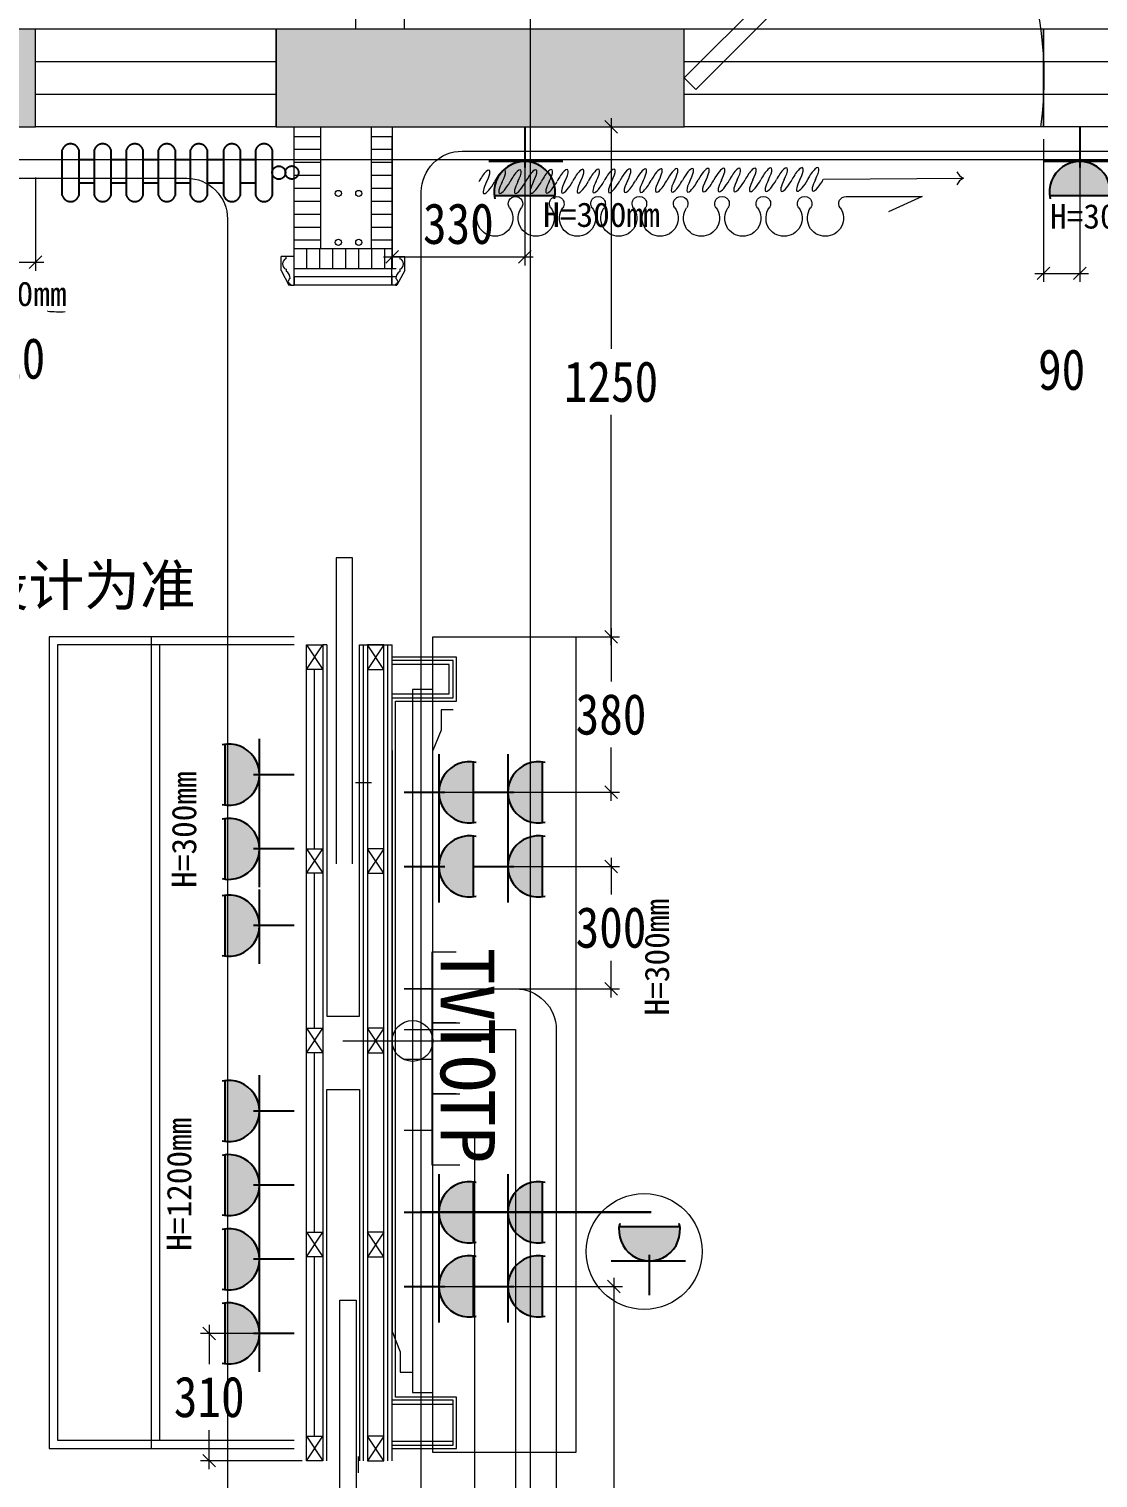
# Model space of a CAD drawing. Header units: millimetres. Extents: x -41640 to 3079702, y -5257903 to 68462.
# Drawn here: x 51458 to 54077, y 13887 to 17440 of the extents above; entities that cross this region are included whole.
import ezdxf

# ---------------------------------------------------------------- set-up
doc = ezdxf.new("R2010")
doc.units = ezdxf.units.MM
doc.header["$LTSCALE"] = 10
doc.linetypes.add('ACAD_ISO03W100', pattern=[30, 12, -18])
doc.linetypes.add('CONTINOUS', pattern=[0])
doc.layers.get('0').update_dxf_attribs({"color": 255})
doc.layers.get('Defpoints').update_dxf_attribs({"color": 255})
for name, color, linetype, lineweight in [('1弱电插座布线图', 6, 'Continuous', 30), ('1弱电插座布置图', 6, 'Continuous', 30), ('1强弱电插座尺寸', 5, 'Continuous', 0), ('1强电插座布线图', 1, 'Continuous', 30), ('1强电插座布置图', 1, 'Continuous', 30), ('E__电路__弱电插座', 6, 'Continuous', 5), ('浅线', 251, 'CONTINOUS', 0)]:
    doc.layers.add(name, color=color, linetype=linetype, lineweight=lineweight)
for name, color, linetype in [('2323', 4, 'Continuous'), ('LAYER2', 8, 'Continuous'), ('虚线', 7, 'Continuous')]:
    doc.layers.add(name, color=color, linetype=linetype)
doc.styles.add('_宋体', font='')
doc.styles.get("Standard").update_dxf_attribs({"font": ''})
doc.styles.add('夏建东', font='', dxfattribs={"width": 0.85})
doc.styles.add('宋', font='')
doc.styles.get('_宋体').set_extended_font_data('SimSun')
doc.styles.get('Standard').set_extended_font_data('SimSun')
doc.styles.get('夏建东').set_extended_font_data('SimSun')
doc.styles.get('宋').set_extended_font_data('FangSong_GB2312')
doc.dimstyles.new('g', dxfattribs={"dimtxt": 100, "dimasz": 31, "dimexe": 21, "dimexo": 30, "dimgap": 31, "dimtad": 1, "dimtih": 1, "dimtoh": 1, "dimdec": 0, "dimrnd": 10, "dimdsep": 46, "dimtxsty": '夏建东', "dimblk": 'OBLIQUE', "dimcen": 2.5, "dimdle": 21, "dimclrd": 5, "dimclre": 5, "dimclrt": 5, "dimadec": 0, "dimazin": 0, "dimtfac": 1, "dimtdec": 0, "dimtmove": 2, "dimatfit": 3, "dimldrblk": 'DOT', "dimfxl": 300, "dimlwd": -1, "dimlwe": -1, "dimarcsym": 1})

# ---------------------------------------------------------------- blocks, each defined once
blk = doc.blocks.new('FS525')
at = {"layer": '1弱电插座布置图', "color": 6, "lineweight": 9}
for p, q in [((-4509752.4, 1830648.8), (-4509823.2, 1830648.8)), ((-4509752.4, 1830468.8), (-4509752.4, 1830648.8)), ((-4509752.6, 1830562.2), (-4509681.9, 1830562.2)), ((-4509813.8, 1830468.8), (-4509752.4, 1830468.8))]:
    blk.add_line(p, q, dxfattribs=at)
at = {"layer": '1弱电插座布置图', "color": 6, "ltscale": 20, "insert": (-4509911.8, 1830457.5), "char_height": 137.514, "width": 104.226, "attachment_point": 1, "rotation": 90, "style": '宋'}
blk.add_mtext('{\\fSimSun|b0|i0|c134|p2;TP}', dxfattribs=at)
blk = doc.blocks.new('_Oblique')
at = {"color": 0, "linetype": 'ByBlock', "lineweight": -2}
blk.add_line((-0.5, -0.5), (0.5, 0.5), dxfattribs=at)
blk = doc.blocks.new('*D932')
at = {"layer": '1强弱电插座尺寸', "color": 5, "ltscale": 0.01}
for p, q in [((51473.6, 17076), (51473.6, 16847.1)), ((51348.6, 17049.7), (51348.6, 16847.1)), ((51327.6, 16868.1), (51494.6, 16868.1))]:
    blk.add_line(p, q, dxfattribs=at)
at = {"layer": 'Defpoints', "color": 0, "linetype": 'ByBlock', "lineweight": 30, "ltscale": 0.01}
for p in [(51473.6, 17106), (51348.6, 17079.7), (51473.6, 16868.1)]:
    blk.add_point(p, dxfattribs=at)
at = {"layer": '1强弱电插座尺寸', "color": 5, "linetype": 'ByBlock', "ltscale": 0.01, "xscale": 31, "yscale": 31, "zscale": 31, "rotation": 180}
blk.add_blockref('_Oblique', (51348.6, 16868.1), dxfattribs=at)
at = {"layer": '1强弱电插座尺寸', "color": 5, "linetype": 'ByBlock', "ltscale": 0.01, "xscale": 31, "yscale": 31, "zscale": 31}
blk.add_blockref('_Oblique', (51473.6, 16868.1), dxfattribs=at)
at = {"layer": '1强弱电插座尺寸', "color": 5, "linetype": 'ByBlock', "lineweight": 13, "ltscale": 0.01, "insert": (51411.1, 16631.6), "char_height": 100, "attachment_point": 5, "style": '夏建东'}
blk.add_mtext('120', dxfattribs=at)
blk = doc.blocks.new('_Dot')
at = {"color": 0, "linetype": 'ByBlock', "lineweight": -2}
blk.add_line((-0.5, 0), (-1, 0), dxfattribs=at)
at = {"color": 0, "linetype": 'ByBlock', "const_width": 0.5}
blk.add_lwpolyline([(-0.25, 0, 1), (0.25, 0, 1)], format="xyb", close=True, dxfattribs=at)
blk = doc.blocks.new('*D977')
at = {"layer": '1强弱电插座尺寸', "color": 5, "ltscale": 0.01}
for p, q in [((52347.6, 17169.8), (52347.6, 16860)), ((52672.6, 17169.8), (52672.6, 16860)), ((52326.6, 16881), (52693.6, 16881))]:
    blk.add_line(p, q, dxfattribs=at)
at = {"layer": 'Defpoints', "color": 0, "linetype": 'ByBlock', "lineweight": 30, "ltscale": 0.01}
for p in [(52347.6, 17199.8), (52672.6, 17199.8), (52672.6, 16881)]:
    blk.add_point(p, dxfattribs=at)
at = {"layer": '1强弱电插座尺寸', "color": 5, "linetype": 'ByBlock', "ltscale": 0.01, "xscale": 31, "yscale": 31, "zscale": 31, "rotation": 180}
blk.add_blockref('_Oblique', (52347.6, 16881), dxfattribs=at)
at = {"layer": '1强弱电插座尺寸', "color": 5, "linetype": 'ByBlock', "ltscale": 0.01, "xscale": 31, "yscale": 31, "zscale": 31}
blk.add_blockref('_Oblique', (52672.6, 16881), dxfattribs=at)
at = {"layer": '1强弱电插座尺寸', "color": 5, "linetype": 'ByBlock', "lineweight": 13, "ltscale": 0.01, "insert": (52510.1, 16962), "char_height": 100, "attachment_point": 5, "style": '夏建东'}
blk.add_mtext('330', dxfattribs=at)
blk = doc.blocks.new('网线')
at = {"layer": 'E__电路__弱电插座', "color": 6, "lineweight": 9}
for p, q in [((1018175.4, 135204.4), (1018175.4, 135110.6)), ((1018450.3, 135110.6), (1018450.3, 135218.7)), ((1018175.4, 135110.6), (1018450.3, 135110.6)), ((1018318.1, 135110.8), (1018318.1, 135002.8))]:
    blk.add_line(p, q, dxfattribs=at)
at = {"layer": 'E__电路__弱电插座', "color": 6, "ltscale": 20, "insert": (1018158.2, 135353.9), "char_height": 210, "width": 159.166, "attachment_point": 1, "style": '宋'}
blk.add_mtext('{\\fSimSun|b0|i0|c134|p2;TO}', dxfattribs=at)
blk = doc.blocks.new('GDG')
at = {"layer": '1弱电插座布置图', "color": 6, "lineweight": 9}
for p, q in [((5533910.6, -1820939.8), (5533839.8, -1820939.8)), ((5533910.6, -1821119.8), (5533910.6, -1820939.8)), ((5533910.5, -1821026.4), (5533981.2, -1821026.4)), ((5533849.2, -1821119.8), (5533910.6, -1821119.8))]:
    blk.add_line(p, q, dxfattribs=at)
at = {"layer": '1弱电插座布置图', "color": 6, "ltscale": 20, "insert": (5533751.2, -1821131.1), "char_height": 137.514, "width": 104.226, "attachment_point": 1, "rotation": 90, "style": '宋'}
blk.add_mtext('{\\fSimSun|b0|i0|c134|p2;TV}', dxfattribs=at)
blk = doc.blocks.new('*D953')
at = {"layer": '1强弱电插座尺寸', "color": 5, "ltscale": 0.01}
for p, q in [((52884.1, 15970.8), (52884.1, 15840.1)), ((52477.6, 15949.8), (52905.1, 15949.8)), ((52884.1, 15547.4), (52884.1, 15678.1)), ((52427.6, 15568.4), (52905.1, 15568.4))]:
    blk.add_line(p, q, dxfattribs=at)
at = {"layer": 'Defpoints', "color": 0, "linetype": 'ByBlock', "lineweight": 30, "ltscale": 0.01}
for p in [(52447.6, 15949.8), (52397.6, 15568.4), (52884.1, 15568.4)]:
    blk.add_point(p, dxfattribs=at)
at = {"layer": '1强弱电插座尺寸', "color": 5, "linetype": 'ByBlock', "ltscale": 0.01, "xscale": 31, "yscale": 31, "zscale": 31}
for p, rotation in [((52884.1, 15949.8), 90), ((52884.1, 15568.4), 270)]:
    blk.add_blockref('_Oblique', p, dxfattribs=dict(at, rotation=rotation))
at = {"layer": '1强弱电插座尺寸', "color": 5, "linetype": 'ByBlock', "lineweight": 13, "ltscale": 0.01, "insert": (52884.1, 15759.1), "char_height": 100, "attachment_point": 5, "style": '夏建东'}
blk.add_mtext('380', dxfattribs=at)
blk = doc.blocks.new('*D954')
at = {"layer": '1强弱电插座尺寸', "color": 5, "ltscale": 0.01}
for p, q in [((52547.8, 15386.6), (52905.1, 15386.6)), ((52884.1, 15407.6), (52884.1, 15317.6)), ((52884.1, 15065.6), (52884.1, 15155.6)), ((52522.3, 15086.6), (52905.1, 15086.6))]:
    blk.add_line(p, q, dxfattribs=at)
at = {"layer": 'Defpoints', "color": 0, "linetype": 'ByBlock', "lineweight": 30, "ltscale": 0.01}
for p in [(52517.8, 15386.6), (52492.3, 15086.6), (52884.1, 15086.6)]:
    blk.add_point(p, dxfattribs=at)
at = {"layer": '1强弱电插座尺寸', "color": 5, "linetype": 'ByBlock', "ltscale": 0.01, "xscale": 31, "yscale": 31, "zscale": 31}
for p, rotation in [((52884.1, 15386.6), 90), ((52884.1, 15086.6), 270)]:
    blk.add_blockref('_Oblique', p, dxfattribs=dict(at, rotation=rotation))
at = {"layer": '1强弱电插座尺寸', "color": 5, "linetype": 'ByBlock', "lineweight": 13, "ltscale": 0.01, "insert": (52884.1, 15236.6), "char_height": 100, "attachment_point": 5, "style": '夏建东'}
blk.add_mtext('300', dxfattribs=at)
blk = doc.blocks.new('*D955')
at = {"layer": '1强弱电插座尺寸', "color": 5, "ltscale": 0.01}
for p, q in [((52477.6, 17199.8), (52905.1, 17199.8)), ((52884.1, 17220.8), (52884.1, 16655.8)), ((52884.1, 15928.8), (52884.1, 16493.8)), ((52477.6, 15949.8), (52905.1, 15949.8))]:
    blk.add_line(p, q, dxfattribs=at)
at = {"layer": 'Defpoints', "color": 0, "linetype": 'ByBlock', "lineweight": 30, "ltscale": 0.01}
for p in [(52447.6, 17199.8), (52884.1, 17199.8), (52447.6, 15949.8)]:
    blk.add_point(p, dxfattribs=at)
at = {"layer": '1强弱电插座尺寸', "color": 5, "linetype": 'ByBlock', "ltscale": 0.01, "xscale": 31, "yscale": 31, "zscale": 31}
for p, rotation in [((52884.1, 17199.8), 90), ((52884.1, 15949.8), 270)]:
    blk.add_blockref('_Oblique', p, dxfattribs=dict(at, rotation=rotation))
at = {"layer": '1强弱电插座尺寸', "color": 5, "linetype": 'ByBlock', "lineweight": 13, "ltscale": 0.01, "insert": (52884.1, 16574.8), "char_height": 100, "attachment_point": 5, "style": '夏建东'}
blk.add_mtext('1250', dxfattribs=at)
blk = doc.blocks.new('强电插座')
at = {"lineweight": 0}
h = blk.add_hatch(color=12, dxfattribs=at)
h.set_gradient(color1=(216, 3, 3), color2=(230, 5, 5), tint=1, name='CYLINDER')
h.paths.add_polyline_path([(88497.8, 75989.2, 1.129445), (88497.8, 75909.4)])
at = {"layer": '2323', "color": 1}
for p, q in [((88452.6, 75999.6), (88452.6, 75902)), ((88497.8, 75989.2), (88497.8, 75909.4)), ((88407.2, 75949.3), (88460.4, 75949.3))]:
    blk.add_line(p, q, dxfattribs=at)
blk.add_arc((88492.9, 75949.3), 40.2, 77.2553, 282.7447, dxfattribs=at)
at = {"layer": 'LAYER2', "color": 1, "ltscale": 20}
blk.add_line((88456.4, 75966.1), (88456.4, 75966.1), dxfattribs=at)
blk = doc.blocks.new('syredy')
at = {"layer": '虚线', "color": 250, "linetype": 'ACAD_ISO03W100'}
for p, q in [((466837.8, 224274.4), (466837.8, 224386.1)), ((466878.3, 224386.1), (466878.3, 224274.4)), ((466916.4, 224274.4), (466916.4, 224386.1)), ((466956.9, 224386.1), (466956.9, 224274.4)), ((466995, 224274.4), (466995, 224386.1)), ((467035.5, 224386.1), (467035.5, 224274.4)), ((467073.6, 224274.4), (467073.6, 224386.1)), ((467114.1, 224386.1), (467114.1, 224274.4)), ((467152.2, 224274.4), (467152.2, 224386.1)), ((467192.7, 224386.1), (467192.7, 224274.4)), ((467233.2, 224274.4), (467233.2, 224386.1)), ((467273.7, 224386.1), (467273.7, 224274.4)), ((467311.8, 224274.4), (467311.8, 224386.1)), ((467352.3, 224386.1), (467352.3, 224274.4)), ((466878.3, 224362.4), (466916.4, 224362.4)), ((466956.9, 224362.4), (466995, 224362.4)), ((467035.5, 224362.4), (467073.6, 224362.4)), ((467114.1, 224362.4), (467152.2, 224362.4)), ((467192.7, 224362.4), (467233.2, 224362.4)), ((467273.7, 224362.4), (467311.8, 224362.4)), ((466878.3, 224305.3), (466916.4, 224305.3)), ((466956.9, 224305.3), (466995, 224305.3)), ((467035.5, 224305.3), (467073.6, 224305.3)), ((467114.1, 224305.3), (467152.2, 224305.3)), ((467192.7, 224305.3), (467233.2, 224305.3)), ((467273.7, 224305.3), (467311.8, 224305.3))]:
    blk.add_line(p, q, dxfattribs=at)
for centre, major_axis, start_param, end_param in [((466858.1, 224379.3), (-15.1, -15.1), 2.677764, 5.176218), ((466858.1, 224379.3), (-15.1, -15.1), 2.677764, 5.176218), ((466936.7, 224379.3), (-15.1, -15.1), 2.677764, 5.176218), ((466936.7, 224379.3), (-15.1, -15.1), 2.677764, 5.176218), ((467015.3, 224379.3), (-15.1, -15.1), 2.677764, 5.176218), ((467015.3, 224379.3), (-15.1, -15.1), 2.677764, 5.176218), ((467093.9, 224379.3), (-15.1, -15.1), 2.677764, 5.176218), ((467093.9, 224379.3), (-15.1, -15.1), 2.677764, 5.176218), ((467172.5, 224379.3), (15.1, -15.1), 1.106968, 3.605421), ((467172.5, 224379.3), (15.1, -15.1), 1.106968, 3.605421), ((467253.4, 224379.3), (-15.1, -15.1), 2.677764, 5.176218), ((467253.4, 224379.3), (-15.1, -15.1), 2.677764, 5.176218), ((467332, 224379.3), (-15.1, -15.1), 2.677764, 5.176218), ((467332, 224379.3), (-15.1, -15.1), 2.677764, 5.176218), ((467368.3, 224330.1), (-11.4, -11.4), 5.497787, 11.780972), ((467368.3, 224330.1), (-11.4, -11.4), 5.497787, 11.780972), ((467400.4, 224330.3), (11.4, -11.4), 3.926991, 10.210176), ((466858.1, 224280.2), (14.9, -14.9), 4.207775, 6.787799), ((466858.1, 224280.2), (14.9, -14.9), 4.207775, 6.787799), ((466936.7, 224280.2), (14.9, -14.9), 4.207775, 6.787799), ((466936.7, 224280.2), (14.9, -14.9), 4.207775, 6.787799), ((467015.3, 224280.2), (14.9, -14.9), 4.207775, 6.787799), ((467015.3, 224280.2), (14.9, -14.9), 4.207775, 6.787799), ((467093.9, 224280.2), (14.9, -14.9), 4.207775, 6.787799), ((467093.9, 224280.2), (14.9, -14.9), 4.207775, 6.787799), ((467172.5, 224280.2), (-14.9, -14.9), 5.778572, 8.358595), ((467172.5, 224280.2), (-14.9, -14.9), 5.778572, 8.358595), ((467253.4, 224280.2), (-14.9, -14.9), 5.778572, 8.358595), ((467253.4, 224280.2), (-14.9, -14.9), 5.778572, 8.358595), ((467332, 224280.2), (14.9, -14.9), 4.207775, 6.787799), ((467332, 224280.2), (14.9, -14.9), 4.207775, 6.787799)]:
    blk.add_ellipse(centre, major_axis=major_axis, ratio=1, start_param=start_param, end_param=end_param, dxfattribs=at)
blk = doc.blocks.new('*D965')
at = {"layer": '1强弱电插座尺寸', "color": 5, "ltscale": 0.01}
for p, q in [((51899.6, 14262.6), (51899.6, 14166.7)), ((52077.6, 14241.6), (51878.6, 14241.6)), ((51899.6, 13908.8), (51899.6, 14004.7)), ((52127.6, 13929.8), (51878.6, 13929.8))]:
    blk.add_line(p, q, dxfattribs=at)
at = {"layer": 'Defpoints', "color": 0, "linetype": 'ByBlock', "lineweight": 30, "ltscale": 0.01}
for p in [(51899.6, 14241.6), (52107.6, 14241.6), (52157.6, 13929.8)]:
    blk.add_point(p, dxfattribs=at)
at = {"layer": '1强弱电插座尺寸', "color": 5, "linetype": 'ByBlock', "ltscale": 0.01, "xscale": 31, "yscale": 31, "zscale": 31}
for p, rotation in [((51899.6, 14241.6), 90), ((51899.6, 13929.8), 270)]:
    blk.add_blockref('_Oblique', p, dxfattribs=dict(at, rotation=rotation))
at = {"layer": '1强弱电插座尺寸', "color": 5, "linetype": 'ByBlock', "lineweight": 13, "ltscale": 0.01, "insert": (51899.6, 14085.7), "char_height": 100, "attachment_point": 5, "style": '夏建东'}
blk.add_mtext('310', dxfattribs=at)
blk = doc.blocks.new('*D969')
at = {"layer": '1强弱电插座尺寸', "color": 5, "ltscale": 0.01}
for p, q in [((52407.6, 14357), (52911.8, 14357)), ((52890.8, 14378), (52890.8, 13784.4)), ((52890.8, 13028.7), (52890.8, 13622.4)), ((52382.2, 13049.7), (52911.8, 13049.7))]:
    blk.add_line(p, q, dxfattribs=at)
at = {"layer": 'Defpoints', "color": 0, "linetype": 'ByBlock', "lineweight": 30, "ltscale": 0.01}
for p in [(52377.6, 14357), (52890.8, 14357), (52352.2, 13049.7)]:
    blk.add_point(p, dxfattribs=at)
at = {"layer": '1强弱电插座尺寸', "color": 5, "linetype": 'ByBlock', "ltscale": 0.01, "xscale": 31, "yscale": 31, "zscale": 31}
for p, rotation in [((52890.8, 14357), 90), ((52890.8, 13049.7), 270)]:
    blk.add_blockref('_Oblique', p, dxfattribs=dict(at, rotation=rotation))
at = {"layer": '1强弱电插座尺寸', "color": 5, "linetype": 'ByBlock', "lineweight": 13, "ltscale": 0.01, "insert": (52890.8, 13703.4), "char_height": 100, "attachment_point": 5, "style": '夏建东'}
blk.add_mtext('1310', dxfattribs=at)
blk = doc.blocks.new('*D970')
at = {"layer": '1强弱电插座尺寸', "color": 5, "ltscale": 0.01}
for p, q in [((53943.6, 17169.8), (53943.6, 16819.7)), ((54032.8, 17169.8), (54032.8, 16819.7)), ((53922.6, 16840.7), (54053.8, 16840.7))]:
    blk.add_line(p, q, dxfattribs=at)
at = {"layer": 'Defpoints', "color": 0, "linetype": 'ByBlock', "lineweight": 30, "ltscale": 0.01}
for p in [(53943.6, 17199.8), (54032.8, 17199.8), (54032.8, 16840.7)]:
    blk.add_point(p, dxfattribs=at)
at = {"layer": '1强弱电插座尺寸', "color": 5, "linetype": 'ByBlock', "ltscale": 0.01, "xscale": 31, "yscale": 31, "zscale": 31, "rotation": 180}
blk.add_blockref('_Oblique', (53943.6, 16840.7), dxfattribs=at)
at = {"layer": '1强弱电插座尺寸', "color": 5, "linetype": 'ByBlock', "ltscale": 0.01, "xscale": 31, "yscale": 31, "zscale": 31}
blk.add_blockref('_Oblique', (54032.8, 16840.7), dxfattribs=at)
at = {"layer": '1强弱电插座尺寸', "color": 5, "linetype": 'ByBlock', "lineweight": 13, "ltscale": 0.01, "insert": (53988.2, 16604.2), "char_height": 100, "attachment_point": 5, "style": '夏建东'}
blk.add_mtext('90', dxfattribs=at)

msp = doc.modelspace()

# ---------------------------------------------------------------- hatches: boundary and pattern name
at = {"layer": '浅线', "ltscale": 0.5}
h = msp.add_hatch(color=256, dxfattribs=at)
h.dxf.hatch_style = 1
h.paths.add_polyline_path([(52063.6, 17439.8), (52063.6, 17199.8), (53063.6, 17199.8), (53063.6, 17439.8)])
h.paths.add_polyline_path([(51223.6, 17199.8), (51473.6, 17199.8), (51473.6, 17439.8), (51223.6, 17439.8)])
h = msp.add_hatch(dxfattribs=at)
h.set_pattern_fill('ANSI31', color=256, scale=10, angle=135)
h.set_pattern_definition([(180, (-413700.114, -221520.004), (-5e-15, -31.75), [])])
h.paths.add_polyline_path([(52107.6, 17206.2), (52171.9, 17206.2), (52171.9, 16928.2), (52107.6, 16928.2)])
h.paths.add_polyline_path([(52297.6, 17199.8), (52347.6, 17199.8), (52347.6, 16921.8), (52297.6, 16921.8)])
h.paths.add_polyline_path([(59754.8, 12873.1), (59874.8, 12876.6), (59874.6, 12463.5), (59754.6, 12460)])
h = msp.add_hatch(dxfattribs=at)
h.set_pattern_fill('ANSI31', color=256, scale=10, angle=45)
h.set_pattern_definition([(90, (-414014.428, -221571.447), (-31.75, 5e-15), [])])
h.paths.add_polyline_path([(52107.6, 16901.8), (52347.6, 16901.8), (52347.6, 16851.8), (52107.6, 16851.8)])

# ---------------------------------------------------------------- linework, layer by layer
at = {"layer": '1弱电插座布线图', "lineweight": 0, "ltscale": 0.1}
for points in [[(52377.6, 15086.6), (52649.8, 15086.6, -0.414214), (52749.8, 14986.6), (52749.8, 13098.6, 0.414214), (52849.8, 12998.6), (58705.1, 12998.6, -0.414214), (58805.1, 12898.6), (58805.1, 12425.1)], [(52377.6, 14986.6), (52649.8, 14986.6), (52649.8, 12998.6, 0.414214), (52749.8, 12898.6), (58605.1, 12898.6, -0.414214), (58705.1, 12798.6), (58705.1, 12425.1)], [(52549.8, 14733.2), (52549.8, 12898.6, 0.414214), (52649.8, 12798.6), (58505.1, 12798.6, -0.414214), (58605.1, 12698.6), (58605.1, 12425.1)]]:
    msp.add_lwpolyline(points, format="xyb", dxfattribs=at)
at = {"layer": '1强电插座布线图', "lineweight": 0, "ltscale": 0.1}
for points in [[(52686.2, 17924.5), (52686.2, 9361.7, 0.414214), (52786.2, 9261.7), (53807.6, 9261.7)], [(53807.6, 9161.7), (53753, 9161.7, 0.414214), (53653, 9061.7), (53653, 7744.5, -0.414214), (53553, 7644.5), (52519.2, 7644.5, -0.414214), (52419.2, 7744.5), (52419.2, 17040.2, -0.414214), (52519.2, 17140.2), (57215.7, 17140.2, -0.414214), (57315.7, 17040.2), (57315.7, 13819.8, 0.414214), (57415.7, 13719.8), (57673.2, 13719.8, 0.414214), (57773.2, 13819.8), (57773.2, 16979.2, -0.414214), (57873.2, 17079.2), (60401.8, 17079.2, -0.414214), (60501.8, 16979.2), (60501.8, 14228.9, -0.414214), (60401.8, 14128.9), (59456.3, 14128.9)]]:
    msp.add_lwpolyline(points, format="xyb", dxfattribs=at)
at = {"layer": '1强电插座布线图', "color": 2, "lineweight": 0, "ltscale": 0.1}
msp.add_lwpolyline([(49973.9, 15290.7), (49973.9, 15948.8, -0.414214), (50073.9, 16048.8), (50098.6, 16048.8, 0.414214), (50198.6, 16148.8), (50198.6, 16973.9, -0.414214), (50298.6, 17073.9), (51844.4, 17073.9, -0.414214), (51944.4, 16973.9), (51944.4, 12843.5, 0.414214), (52044.4, 12743.5), (53403.5, 12743.5, -0.414214), (53503.5, 12643.5), (53503.5, 9561.7, 0.414214), (53603.5, 9461.7), (53807.6, 9461.7)], format="xyb", dxfattribs=at)
at = {"layer": '1强电插座布线图', "linetype": 'Continuous', "lineweight": 30}
msp.add_lwpolyline([(52419.2, 14538.8), (52982.3, 14538.8)], dxfattribs=at)
at = {"layer": '1强电插座布置图', "color": 1, "linetype": 'ByBlock', "lineweight": 9}
msp.add_circle((52965.3, 14442.6), 142.1, dxfattribs=at)
at = {"layer": '浅线', "ltscale": 0.5}
for p, q in [((52257.6, 18559.8), (52257.6, 17439.8)), ((52377.6, 18439.8), (52377.6, 17439.8)), ((53687, 17943.9), (53063.6, 17319.8)), ((53091.9, 17291.5), (53715.3, 17915.6)), ((51223.6, 17439.8), (51473.6, 17439.8)), ((51473.6, 17199.8), (51473.6, 17439.8)), ((52063.6, 17439.8), (53063.6, 17439.8)), ((52063.6, 17199.8), (52063.6, 17439.8)), ((53063.6, 17199.8), (53063.6, 17439.8)), ((53943.6, 17199.8), (53943.6, 17439.8)), ((51473.6, 17359.8), (52063.6, 17359.8)), ((53063.6, 17359.8), (56613.6, 17359.8)), ((53063.6, 17319.8), (53091.9, 17291.5)), ((51473.6, 17279.8), (52063.6, 17279.8)), ((53063.6, 17279.8), (56613.6, 17279.8)), ((51223.6, 17199.8), (51473.6, 17199.8)), ((52063.6, 17199.8), (53063.6, 17199.8)), ((49735.6, 17119.8), (65335.6, 17119.8)), ((49735.6, 17119.8), (65335.6, 17119.8)), ((53404.3, 17071.3), (53747.4, 17073.9)), ((53459.9, 17029.2), (53646.2, 17029.2)), ((53646.2, 17029.2), (53564.2, 16991.9)), ((52075.9, 16848), (52075.9, 16881.8)), ((52087.6, 16881.8), (52075.9, 16881.8)), ((52107.6, 16881.8), (52087.6, 16881.8)), ((52087.6, 16881.8), (52087.6, 16876.5)), ((52107.6, 16811.8), (52107.6, 16881.8)), ((52346.9, 16811.8), (52346.9, 16881.8)), ((52346.9, 16881.8), (52366.9, 16881.8)), ((52366.9, 16881.8), (52366.9, 16876.5)), ((52366.9, 16881.8), (52378.6, 16881.8)), ((52378.6, 16848), (52378.6, 16881.8)), ((52075.9, 16848), (52094.9, 16811.8)), ((52087.7, 16850.8), (52087.7, 16845.6)), ((52357.6, 16851.8), (52107.6, 16851.8)), ((52378.6, 16848), (52359.6, 16811.8)), ((52366.8, 16850.8), (52366.8, 16845.6)), ((52098.4, 16811.8), (52094.9, 16811.8)), ((52098.4, 16814.3), (52098.4, 16811.8)), ((52098.4, 16811.8), (52107.6, 16811.8)), ((52107.6, 16831.8), (52107.6, 16811.8)), ((52357.6, 16831.8), (52107.6, 16831.8)), ((52107.6, 16811.8), (52107.6, 16811.8)), ((52357.6, 16811.8), (52107.6, 16811.8)), ((52346.9, 16836.8), (52346.9, 16816.8)), ((52346.9, 16832.5), (52346.9, 16811.8)), ((52346.9, 16816.8), (52346.9, 16816.8)), ((52356.1, 16811.8), (52346.9, 16811.8)), ((52356.1, 16814.2), (52356.1, 16811.8)), ((52356.1, 16811.8), (52359.6, 16811.8)), ((52250.8, 16143), (52210.8, 16143)), ((52210.8, 16143), (52210.8, 15393)), ((52250.8, 15393), (52250.8, 16143)), ((52107.6, 15949.8), (51507.6, 15949.8)), ((51507.6, 15949.8), (51507.6, 13959.8)), ((52107.6, 15929.8), (51527.6, 15929.8)), ((51527.6, 15929.8), (51527.6, 13979.8)), ((52107.6, 15949.8), (51757.6, 15949.8)), ((51757.6, 15949.8), (51757.6, 13959.8)), ((52107.6, 15929.8), (51777.6, 15929.8)), ((51777.6, 15929.8), (51777.6, 13979.8)), ((52137.6, 13929.8), (52137.6, 15929.8)), ((52137.6, 15929.8), (52177.6, 15869.8)), ((52137.6, 15869.8), (52177.6, 15929.8)), ((52177.6, 15929.8), (52177.6, 13929.8)), ((52187.6, 15929.8), (52177.6, 15929.8)), ((52267.6, 15929.8), (52347.6, 15929.8)), ((52277.6, 13929.8), (52277.6, 15929.8)), ((52287.6, 15929.8), (52337.6, 15929.8)), ((52327.6, 15929.8), (52287.6, 15869.8)), ((52327.6, 15869.8), (52287.6, 15929.8)), ((52287.6, 15929.8), (52287.6, 13929.8)), ((52327.6, 13929.8), (52327.6, 15929.8)), ((52447.6, 15949.8), (52797.6, 15949.8)), ((52447.6, 13949.8), (52447.6, 15949.8)), ((52797.6, 15949.8), (52797.6, 13949.8)), ((52157.6, 15429.8), (52157.6, 15869.8)), ((52257.6, 15592.6), (52297.6, 15592.6)), ((52137.6, 15429.8), (52177.6, 15369.8)), ((52137.6, 15369.8), (52177.6, 15429.8)), ((52327.6, 15429.8), (52287.6, 15369.8)), ((52327.6, 15369.8), (52287.6, 15429.8)), ((52157.6, 14989.8), (52157.6, 15369.8)), ((52137.6, 14989.8), (52177.6, 14929.8)), ((52137.6, 14929.8), (52177.6, 14989.8)), ((52327.6, 14989.8), (52287.6, 14929.8)), ((52327.6, 14929.8), (52287.6, 14989.8)), ((52157.6, 14489.8), (52157.6, 14929.8)), ((52137.6, 14489.8), (52177.6, 14429.8)), ((52137.6, 14429.8), (52177.6, 14489.8)), ((52327.6, 14489.8), (52287.6, 14429.8)), ((52327.6, 14429.8), (52287.6, 14489.8)), ((52157.6, 13989.8), (52157.6, 14429.8)), ((52219.8, 13573.2), (52219.8, 14323.2)), ((52219.8, 14323.2), (52259.8, 14323.2)), ((52259.8, 14323.2), (52259.8, 13573.2)), ((51527.6, 13979.8), (52107.6, 13979.8)), ((51777.6, 13979.8), (52107.6, 13979.8)), ((52137.6, 13989.8), (52177.6, 13929.8)), ((52137.6, 13929.8), (52177.6, 13989.8)), ((52327.6, 13989.8), (52287.6, 13929.8)), ((52327.6, 13929.8), (52287.6, 13989.8)), ((51507.6, 13959.8), (52107.6, 13959.8)), ((51757.6, 13959.8), (52107.6, 13959.8)), ((52264.6, 13939.8), (52264.6, 13899.8)), ((52797.6, 13949.8), (52447.6, 13949.8))]:
    msp.add_line(p, q, dxfattribs=at)
at = {"layer": '浅线', "ltscale": 0.5, "extrusion": (7.20775e-09, -7.82971e-09, 1)}
for p, q in [((52447.6, 15820.8, 0), (52397.6, 15820.8, 0)), ((52397.6, 15820.8, 0), (52397.6, 14096.8, 0)), ((52447.6, 14096.8, 0), (52447.6, 15820.8, 0)), ((52497.6, 15770.8, 0), (52467.6, 15770.8, 0)), ((52467.6, 15770.8, 0), (52467.6, 15720.8, 0)), ((52467.6, 15720.8, 0), (52447.6, 15670.8, 0)), ((52347.6, 15670.8, 0), (52347.6, 14246.8, 0)), ((52226.7, 14958.8, 0), (52565.7, 14958.8, 0)), ((52347.6, 14246.8, 0), (52367.6, 14196.8, 0)), ((52367.6, 14196.8, 0), (52367.6, 14146.8, 0)), ((52367.6, 14146.8, 0), (52397.6, 14146.8, 0)), ((52397.6, 14096.8, 0), (52447.6, 14096.8, 0))]:
    msp.add_line(p, q, dxfattribs=at)
at = {"layer": '浅线', "ltscale": 0.5}
for points in [[(51473.6, 17439.8), (52063.6, 17439.8), (52063.6, 17199.8), (51473.6, 17199.8)], [(53063.6, 17439.8), (53943.6, 17439.8), (53943.6, 17199.8), (53063.6, 17199.8)], [(53943.6, 17439.8), (56613.6, 17439.8), (56613.6, 17199.8), (53943.6, 17199.8)], [(52107.6, 17199.8), (52172.6, 17199.8), (52172.6, 16921.8), (52107.6, 16921.8)], [(52297.6, 17199.8), (52347.6, 17199.8), (52347.6, 16921.8), (52297.6, 16921.8)], [(52107.6, 16901.8), (52347.6, 16901.8), (52347.6, 16851.8), (52107.6, 16851.8)], [(52137.6, 15929.8), (52177.6, 15929.8), (52177.6, 15869.8), (52137.6, 15869.8)], [(52327.6, 15929.8), (52287.6, 15929.8), (52287.6, 15869.8), (52327.6, 15869.8)], [(52137.6, 15429.8), (52177.6, 15429.8), (52177.6, 15369.8), (52137.6, 15369.8)], [(52327.6, 15429.8), (52287.6, 15429.8), (52287.6, 15369.8), (52327.6, 15369.8)], [(52137.6, 14989.8), (52177.6, 14989.8), (52177.6, 14929.8), (52137.6, 14929.8)], [(52327.6, 14989.8), (52287.6, 14989.8), (52287.6, 14929.8), (52327.6, 14929.8)], [(52137.6, 14489.8), (52177.6, 14489.8), (52177.6, 14429.8), (52137.6, 14429.8)], [(52327.6, 14489.8), (52287.6, 14489.8), (52287.6, 14429.8), (52327.6, 14429.8)], [(52137.6, 13989.8), (52177.6, 13989.8), (52177.6, 13929.8), (52137.6, 13929.8)], [(52327.6, 13989.8), (52287.6, 13989.8), (52287.6, 13929.8), (52327.6, 13929.8)]]:
    msp.add_lwpolyline(points, close=True, dxfattribs=at)
for points in [[(52172.6, 17199.8), (52172.6, 16901.8), (52297.6, 16901.8), (52297.6, 17199.8)], [(52347.6, 16851.8), (52107.6, 16851.8), (52107.6, 16901.8), (52107.6, 16901.8), (52107.6, 17174.8)], [(52347.6, 16871.8), (52347.6, 16901.8), (52347.6, 16901.8), (52347.6, 17174.8)], [(52187.6, 15929.8), (52187.6, 15019.8), (52267.6, 15019.8), (52267.6, 15929.8)], [(52337.6, 13929.8), (52337.6, 15929.8)], [(52347.6, 13929.8), (52347.6, 15929.8)], [(52347.6, 13959.8), (52505.6, 13959.8), (52505.6, 14085.8), (52355.6, 14085.8), (52355.6, 15791.8), (52505.6, 15791.8), (52505.6, 15899.8), (52346.9, 15899.8)], [(52347.6, 13967.8), (52497.6, 13967.8), (52497.6, 14077.8), (52347.6, 14077.8), (52347.6, 15799.8), (52497.6, 15799.8), (52497.6, 15891.8), (52347.6, 15891.8)], [(52347.6, 15809.8), (52487.6, 15809.8), (52487.6, 15881.8), (52347.6, 15881.8)], [(52187.6, 13929.8), (52187.6, 14839.8), (52267.6, 14839.8), (52267.6, 13929.8)], [(52347.6, 13977.8), (52497.6, 13977.8), (52497.6, 14067.8), (52347.6, 14067.8)]]:
    msp.add_lwpolyline(points, dxfattribs=at)
for centre in [(52216, 17036.7), (52266, 17036.7), (52216, 16916.7), (52266, 16916.7)]:
    msp.add_circle(centre, 7.5, dxfattribs=at)
at = {"layer": '浅线', "ltscale": 0.5, "extrusion": (7.20775e-09, -7.82971e-09, 1)}
msp.add_circle((52397.6, 14958.8, 0), 50, dxfattribs=at)
at = {"layer": '浅线', "ltscale": 0.5}
for centre, radius, start, end in [((53063.6, 17319.8), 882.1, 352.1817, 45.0285), ((53763.5, 17106.2), 36.1, 207.2553, 243.4645), ((53764, 17041.9), 36.1, 117.4106, 153.6198), ((52093.1, 16863.7), 14, 113.273, 247.3725), ((52361.4, 16863.7), 14, 292.6275, 66.727), ((52077.2, 16828), 20.6, 359.7089, 59.1736), ((52377.3, 16827.9), 20.6, 120.8264, 180.2911), ((52100.5, 16821.2), 7.22, 112.1602, 253.1221), ((52354.1, 16821.1), 7.22, 286.8779, 67.8398), ((51496.9, 16706.6), 41.6, 80.4472, 81.3504), ((51533.4, 17187.4), 440.8, 266.152, 271.7507)]:
    msp.add_arc(centre, radius, start, end, dxfattribs=at)
for centre, major_axis, start_param, end_param in [((52569.5, 17064.9), (16.3, 28.7), 4.858306, 7.999899), ((52607.9, 17065.2), (16.3, 28.7), 4.858306, 7.999899), ((52646.2, 17065.5), (16.3, 28.7), 4.858306, 7.999899), ((52684.6, 17065.8), (16.3, 28.7), 4.858306, 7.999899), ((52723, 17066.1), (16.3, 28.7), 4.858306, 7.999899), ((52761.4, 17066.4), (16.3, 28.7), 4.858306, 7.999899), ((52799.8, 17066.7), (16.3, 28.7), 4.858306, 7.999899), ((52838.2, 17067), (16.3, 28.7), 4.858306, 7.999899), ((52876.5, 17067.3), (16.3, 28.7), 4.858306, 7.999899), ((52914.9, 17067.6), (-16.3, -28.7), 1.716714, 4.858306), ((52953.3, 17067.8), (-16.3, -28.7), 1.716714, 4.858306), ((52991.7, 17068.1), (-16.3, -28.7), 1.716714, 4.858306), ((53030.1, 17068.4), (-16.3, -28.7), 1.716714, 4.858306), ((53068.5, 17068.7), (-16.3, -28.7), 1.716714, 4.858306), ((53106.9, 17069), (-16.3, -28.7), 1.716714, 4.858306), ((53145.2, 17069.3), (-16.3, -28.7), 1.716714, 4.858306), ((53183.6, 17069.6), (16.3, 28.7), 4.858306, 7.999899), ((53222, 17069.9), (16.3, 28.7), 4.858306, 7.999899), ((53260.4, 17070.2), (16.3, 28.7), 4.858306, 7.999899), ((53298.8, 17070.5), (16.3, 28.7), 4.858306, 7.999899), ((53337.2, 17070.8), (16.3, 28.7), 4.858306, 7.999899), ((53375.5, 17071.1), (16.3, 28.7), 4.858306, 7.999899), ((52588.7, 17065.1), (16.3, 28.7), 1.716714, 4.858306), ((52627, 17065.4), (16.3, 28.7), 1.716714, 4.858306), ((52665.4, 17065.6), (16.3, 28.7), 1.716714, 4.858306), ((52703.8, 17065.9), (16.3, 28.7), 1.716714, 4.858306), ((52742.2, 17066.2), (16.3, 28.7), 1.716714, 4.858306), ((52780.6, 17066.5), (16.3, 28.7), 1.716714, 4.858306), ((52819, 17066.8), (16.3, 28.7), 1.716714, 4.858306), ((52857.4, 17067.1), (16.3, 28.7), 1.716714, 4.858306), ((52895.7, 17067.4), (16.3, 28.7), 1.716714, 4.858306), ((52934.1, 17067.7), (-16.3, -28.7), 4.858306, 7.999899), ((52972.5, 17068), (-16.3, -28.7), 4.858306, 7.999899), ((53010.9, 17068.3), (-16.3, -28.7), 4.858306, 7.999899), ((53049.3, 17068.6), (-16.3, -28.7), 4.858306, 7.999899), ((53087.7, 17068.9), (-16.3, -28.7), 4.858306, 7.999899), ((53126, 17069.2), (-16.3, -28.7), 4.858306, 7.999899), ((53164.4, 17069.5), (16.3, 28.7), 1.716714, 4.858306), ((53202.8, 17069.8), (16.3, 28.7), 1.716714, 4.858306), ((53241.2, 17070), (16.3, 28.7), 1.716714, 4.858306), ((53279.6, 17070.3), (16.3, 28.7), 1.716714, 4.858306), ((53318, 17070.6), (16.3, 28.7), 1.716714, 4.858306), ((53356.4, 17070.9), (16.3, 28.7), 1.716714, 4.858306), ((53394.7, 17071.2), (16.3, 28.7), 1.716714, 4.858306)]:
    msp.add_ellipse(centre, major_axis=major_axis, ratio=0.254545, start_param=start_param, end_param=end_param, dxfattribs=at)
at = {"layer": '浅线', "ltscale": 0.5, "extrusion": (0, 0, -1)}
for centre, major_axis, start_param, end_param in [((52650.1, 17011.5), (12.6, -12.6), 1.740708, 3.927048), ((52649.9, 17011.5), (-12.6, -12.6), 2.356251, 4.542591), ((52751.1, 17011.5), (-12.6, -12.6), 0.169911, 4.542591), ((52852.4, 17011.5), (12.6, -12.6), 1.740708, 6.113388), ((52953.6, 17011.5), (12.6, -12.6), 1.740708, 6.113388), ((53054.9, 17011.5), (12.6, -12.6), 1.740708, 3.927048), ((53054.9, 17011.5), (-12.6, -12.6), 2.356251, 4.542591), ((53156.1, 17011.5), (-12.6, -12.6), 0.169911, 4.542591), ((53257.4, 17011.5), (12.6, -12.6), 1.740708, 6.113388), ((53358.6, 17011.5), (12.6, -12.6), 1.740708, 6.113388), ((53459.9, 17011.5), (12.6, -12.6), 1.740708, 3.927048), ((52599.5, 16975.7), (31.3, -31.3), 0.785455, 2.971795), ((52599.5, 16975.7), (31.3, -31.3), 4.8823, 7.06864), ((52700.5, 16975.7), (-31.3, -31.3), -0.785341, 1.400999), ((52700.5, 16975.7), (-31.3, -31.3), 3.311504, 5.497844), ((52801.8, 16975.7), (31.3, -31.3), 0.785455, 2.971795), ((52801.8, 16975.7), (31.3, -31.3), 4.8823, 7.06864), ((52903, 16975.7), (31.3, -31.3), 0.785455, 2.971795), ((52903, 16975.7), (-31.3, -31.3), 3.311504, 5.497844), ((53004.3, 16975.7), (31.3, -31.3), 0.785455, 2.971795), ((53004.3, 16975.7), (31.3, -31.3), 4.8823, 7.06864), ((53105.5, 16975.7), (-31.3, -31.3), -0.785341, 1.400999), ((53105.5, 16975.7), (-31.3, -31.3), 3.311504, 5.497844), ((53206.8, 16975.7), (31.3, -31.3), 0.785455, 2.971795), ((53206.8, 16975.7), (31.3, -31.3), 4.8823, 7.06864), ((53308, 16975.7), (31.3, -31.3), 0.785455, 2.971795), ((53308, 16975.7), (-31.3, -31.3), 3.311504, 5.497844), ((53409.3, 16975.7), (31.3, -31.3), 0.785455, 2.971795), ((53409.3, 16975.7), (31.3, -31.3), 4.8823, 7.06864)]:
    msp.add_ellipse(centre, major_axis=major_axis, ratio=1, start_param=start_param, end_param=end_param, dxfattribs=at)

# ---------------------------------------------------------------- block references
at = {"layer": '1弱电插座布置图', "color": 6, "linetype": 'ByBlock', "lineweight": 9}
for name, p, xscale, yscale, zscale, rotation in [('GDG', (5364999.5, -1733098.7), 0.9600000000209548, 0.9599999999918509, 0.96, 180), ('网线', (-33197.9, 660399.1), 0.6338745938264765, 0.6338745938264765, 0.6338745938241482, 270), ('FS525', (-4312995, 1786723.1), 0.9679999999934807, 0.9679999999934807, 0.9680000000000002, 180)]:
    msp.add_blockref(name, p, dxfattribs=dict(at, xscale=xscale, yscale=yscale, zscale=zscale, rotation=rotation))
at = {"layer": '1强电插座布置图', "color": 1, "linetype": 'ByBlock', "lineweight": 9, "xscale": 1.864028126758058, "yscale": 1.864028126758058, "zscale": 1.864028126746416}
for p, rotation in [((-88899.1, 181993.2), 270), ((-87538.8, 181993.2), 270), ((216901, 157183.2), 180), ((216901, 157001.4), 180), ((216901, 156813.3), 180), ((216901, 156358.7), 180), ((216901, 156176.9), 180), ((216901, 155995.1), 180), ((194550, -150458.2), 90), ((216901, 155813.3), 180)]:
    msp.add_blockref('强电插座', p, dxfattribs=dict(at, rotation=rotation))
for p in [(-112415.9, -126003.3), (-112247, -126003.3), (-112415.9, -126185), (-112247, -126185), (-112415.9, -127032.8), (-112247, -127032.8), (-112415.9, -127214.6), (-112247, -127214.6)]:
    msp.add_blockref('强电插座', p, dxfattribs=at)
at = {"layer": '浅线', "ltscale": 0.5}
msp.add_blockref('syredy', (-415298.2, -207242.5), dxfattribs=at)

# ---------------------------------------------------------------- texts
at = {"layer": '1强弱电插座尺寸', "color": 1, "linetype": 'ByBlock', "lineweight": 9, "char_height": 60, "width": 325.854, "attachment_point": 9}
for s, insert, rotation in [('H=300mm', (53003.6, 16953.5), 360), ('H=300mm', (54245.5, 16949.5), 360), ('H=300mm', (51550.1, 16759.6), 360), ('H=300mm', (51868.8, 15619.8), 90), ('H=300mm', (53027.4, 15307), 90), ('H=1200mm', (51856.6, 14770.8), 90)]:
    msp.add_mtext(s, dxfattribs=dict(at, insert=insert, rotation=rotation))
at = {"layer": '浅线', "ltscale": 0.5, "insert": (50365.6, 16125.9), "char_height": 100, "attachment_point": 1, "style": '_宋体'}
msp.add_mtext_dynamic_manual_height_columns('厨房水电以橱柜设计为准', width=6445.642, gutter_width=12.5, heights=[0], dxfattribs=at)

# ---------------------------------------------------------------- dimensions: what is measured, and where the dimension line sits
at = {"layer": '1强弱电插座尺寸', "color": 4, "linetype": 'ByBlock', "lineweight": 13, "ltscale": 0.01}
for base, p1, p2, picture, middle in [((52672.6, 16881), (52347.6, 17199.8), (52672.6, 17199.8), '*D977', (52510.1, 16962)), ((54032.8, 16840.7), (53943.6, 17199.8), (54032.8, 17199.8), '*D970', (53988.2, 16604.2)), ((51473.6, 16868.1), (51348.6, 17079.7), (51473.6, 17106), '*D932', (51411.1, 16631.6))]:
    dim = msp.add_linear_dim(base=base, p1=p1, p2=p2, dimstyle='g', dxfattribs=at)
    dim.commit()
    dim.dimension.update_dxf_attribs({"geometry": picture, "text_midpoint": middle})
for base, p1, p2, picture, middle in [((52884.1, 17199.8), (52447.6, 15949.8), (52447.6, 17199.8), '*D955', (52884.1, 16574.8)), ((52884.1, 15568.4), (52447.6, 15949.8), (52397.6, 15568.4), '*D953', (52884.1, 15759.1)), ((52884.1, 15086.6), (52517.8, 15386.6), (52492.3, 15086.6), '*D954', (52884.1, 15236.6)), ((52890.8, 14357), (52352.2, 13049.7), (52377.6, 14357), '*D969', (52890.8, 13703.4)), ((51899.6, 14241.6), (52157.6, 13929.8), (52107.6, 14241.6), '*D965', (51899.6, 14085.7))]:
    dim = msp.add_linear_dim(base=base, p1=p1, p2=p2, angle=90, dimstyle='g', dxfattribs=at)
    dim.commit()
    dim.dimension.update_dxf_attribs({"geometry": picture, "text_midpoint": middle})

doc.saveas('drawing.dxf')
